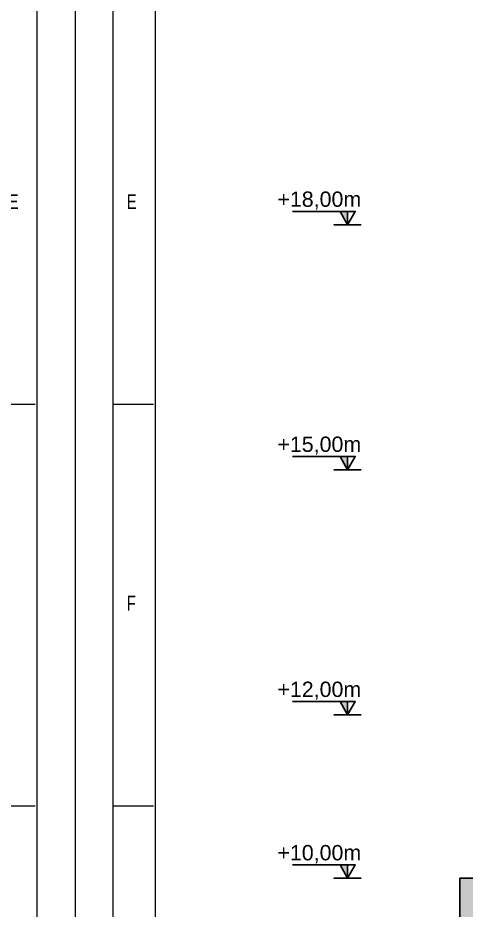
# Model space of a CAD drawing. Header units: millimetres. Extents: x 3220 to 226993, y 817 to 176024.
# Drawn here: x 143603 to 149096, y 87152 to 98075 of the extents above; entities that cross this region are included whole.
import ezdxf

# ---------------------------------------------------------------- set-up
doc = ezdxf.new("R2010")
doc.units = ezdxf.units.MM
doc.styles.add('ARIAL_BOLD', font='arial.ttf')
doc.styles.add('SLDTEXTSTYLE0', font='TXT', dxfattribs={"width": 0.75})

# ---------------------------------------------------------------- blocks, each defined once
blk = doc.blocks.new('section c-d')
h = blk.add_hatch()
h.set_pattern_fill('AR-CONC', color=256, scale=3)
h.set_pattern_definition([(50, (0, 2000), (546.554, -47.817), [57.15, -628.65]), (355, (0, 2000), (-105.73, 573.17), [45.72, -502.922]), (100.4514, (45.55, 1996), (440.824, 525.353), [48.57, -534.271]), (46.1842, (0, 2152.4), (813.237, -126.127), [85.725, -942.975]), (96.6356, (67.8, 2141.9), (712.212, 742.278), [72.855, -801.407]), (351.184, (0, 2152.4), (712.212, 742.278), [68.58, -754.38]), (21, (76.2, 2114.3), (454.843, -306.7956), [57.15, -628.65]), (326, (76.2, 2114.3), (185.406, 552.564), [45.72, -502.92]), (71.4514, (114.1, 2088.73), (640.249, 245.768), [48.57, -534.27]), (37.5, (0, 2000), (9.2658, 253.6651), [0, -496.824, 0, -510.54, 0, -504.825]), (7.5, (0, 2000), (200.459, 300.5417), [0, -291.084, 0, -485.394, 0, -192.405]), (327.5, (-169.93, 2000), (406.7718, -17.1862), [0, -190.5, 0, -594.36, 0, -788.67]), (317.5, (-246.13, 2000), (444.3875, 76.2795), [0, -247.65, 0, -394.716, 0, -560.07])])
h.paths.add_polyline_path([(0, 9500), (-250, 9500), (-250, 5000), (0, 5000)])
h.paths.add_polyline_path([(250, 9500), (0, 9500), (0, 5000), (250, 5000)])
h.paths.add_polyline_path([(0, 10000), (-250, 10000), (-250, 9500), (0, 9500)])
h.paths.add_polyline_path([(3000, 10000), (0, 10000), (0, 9500), (250, 9500), (3000, 9500)])
h.paths.add_polyline_path([(6000, 10000), (3000, 10000), (3000, 9500), (6000, 9500)])
h.paths.add_polyline_path([(9000, 10000), (6000, 10000), (6000, 9500), (9000, 9500)])
h.paths.add_polyline_path([(12000, 10000), (9000, 10000), (9000, 9500), (12000, 9500)])
h.paths.add_polyline_path([(15000, 10000), (12000, 10000), (12000, 9500), (15000, 9500)])
h.paths.add_polyline_path([(24000, 10000), (15000, 10000), (15000, 9500), (15250, 9500), (17750, 9500), (24000, 9500)])
h.paths.add_polyline_path([(24000, 9500), (23750, 9500), (23750, 5000), (24000, 5000)])
h.paths.add_polyline_path([(24250, 9500), (24000, 9500), (24000, 5000), (24250, 5000)])
h.paths.add_polyline_path([(24250, 10000), (24000, 10000), (24000, 9500), (24250, 9500)])
blk.add_lwpolyline([(-250, 5000), (-250, 10000), (24250, 10000), (24250, 4000)])
blk = doc.blocks.new('niveau')
h = blk.add_hatch(color=1)
h.dxf.hatch_style = 1
h.paths.add_polyline_path([(0, 164), (-93, 164), (0, 0)])
at = {"color": 1}
blk.add_line((0, 164), (0, 0), dxfattribs=at)
blk.add_lwpolyline([(-674, 164), (-93, 164), (0, 0), (93, 164), (-93, 164), (0, 0), (-165, 0), (165, 0)], dxfattribs=at)
blk = doc.blocks.new('A1 E1-200')
at = {"color": 1, "linetype": 'Continuous', "lineweight": 18}
for p, q in [((-164800, 0), (-164800, 116400)), ((0, 0), (0, 116400)), ((-162844, 1960), (-162844, 114440))]:
    blk.add_line(p, q, dxfattribs=at)
at = {"linetype": 'Continuous', "lineweight": 18}
for p, q in [((-163879, 931), (-163879, 115487)), ((-937, 931), (-937, 115487))]:
    blk.add_line(p, q, dxfattribs=at)
at = {"color": 1, "linetype": 'Continuous', "lineweight": 15}
blk.add_line((0, 0), (0, 114440), dxfattribs=at)
at = {"color": 5, "linetype": 'Continuous', "lineweight": 15}
for p, q in [((-162892, 68010), (-163872, 68010)), ((-979, 68010), (-1959, 68010)), ((-163872, 58212), (-162892, 58212)), ((-1959, 58212), (-979, 58212))]:
    blk.add_line(p, q, dxfattribs=at)
at = {"color": 5, "linetype": 'Continuous', "lineweight": 15, "char_height": 363, "attachment_point": 1, "style": 'SLDTEXTSTYLE0'}
for s, insert in [('E', (-163545, 73138)), ('E', (-1632, 73138)), ('F', (-163545, 63340))]:
    blk.add_mtext(s, dxfattribs=dict(at, insert=insert))

msp = doc.modelspace()

# ---------------------------------------------------------------- block references
at = {"xscale": 0.5017310599597968, "yscale": 0.5017310599597968, "zscale": 0.5017310599597968}
for p in [(144308.2, 59220.8), (226993.4, 59220.8)]:
    msp.add_blockref('A1 E1-200', p, dxfattribs=at)
at = {"color": 2}
msp.add_blockref('section c-d', (149268.2, 77542.4), dxfattribs=at)
for p in [(147643.5, 95542.4), (147643.5, 92542.4), (147643.5, 89542.4), (147643.5, 87542.4)]:
    msp.add_blockref('niveau', p)

# ---------------------------------------------------------------- texts
at = {"color": 6, "char_height": 187.5, "attachment_point": 5, "style": 'ARIAL_BOLD'}
for s, insert in [('{\\C1;+18,00m}', (147296.5, 95838.4)), ('{\\C1;+15,00m}', (147296.5, 92838.4)), ('{\\C1;+12,00m}', (147296.5, 89838.4)), ('{\\C1;+10,00m}', (147296.5, 87838.4))]:
    msp.add_mtext(s, dxfattribs=dict(at, insert=insert))

doc.saveas('drawing.dxf')
